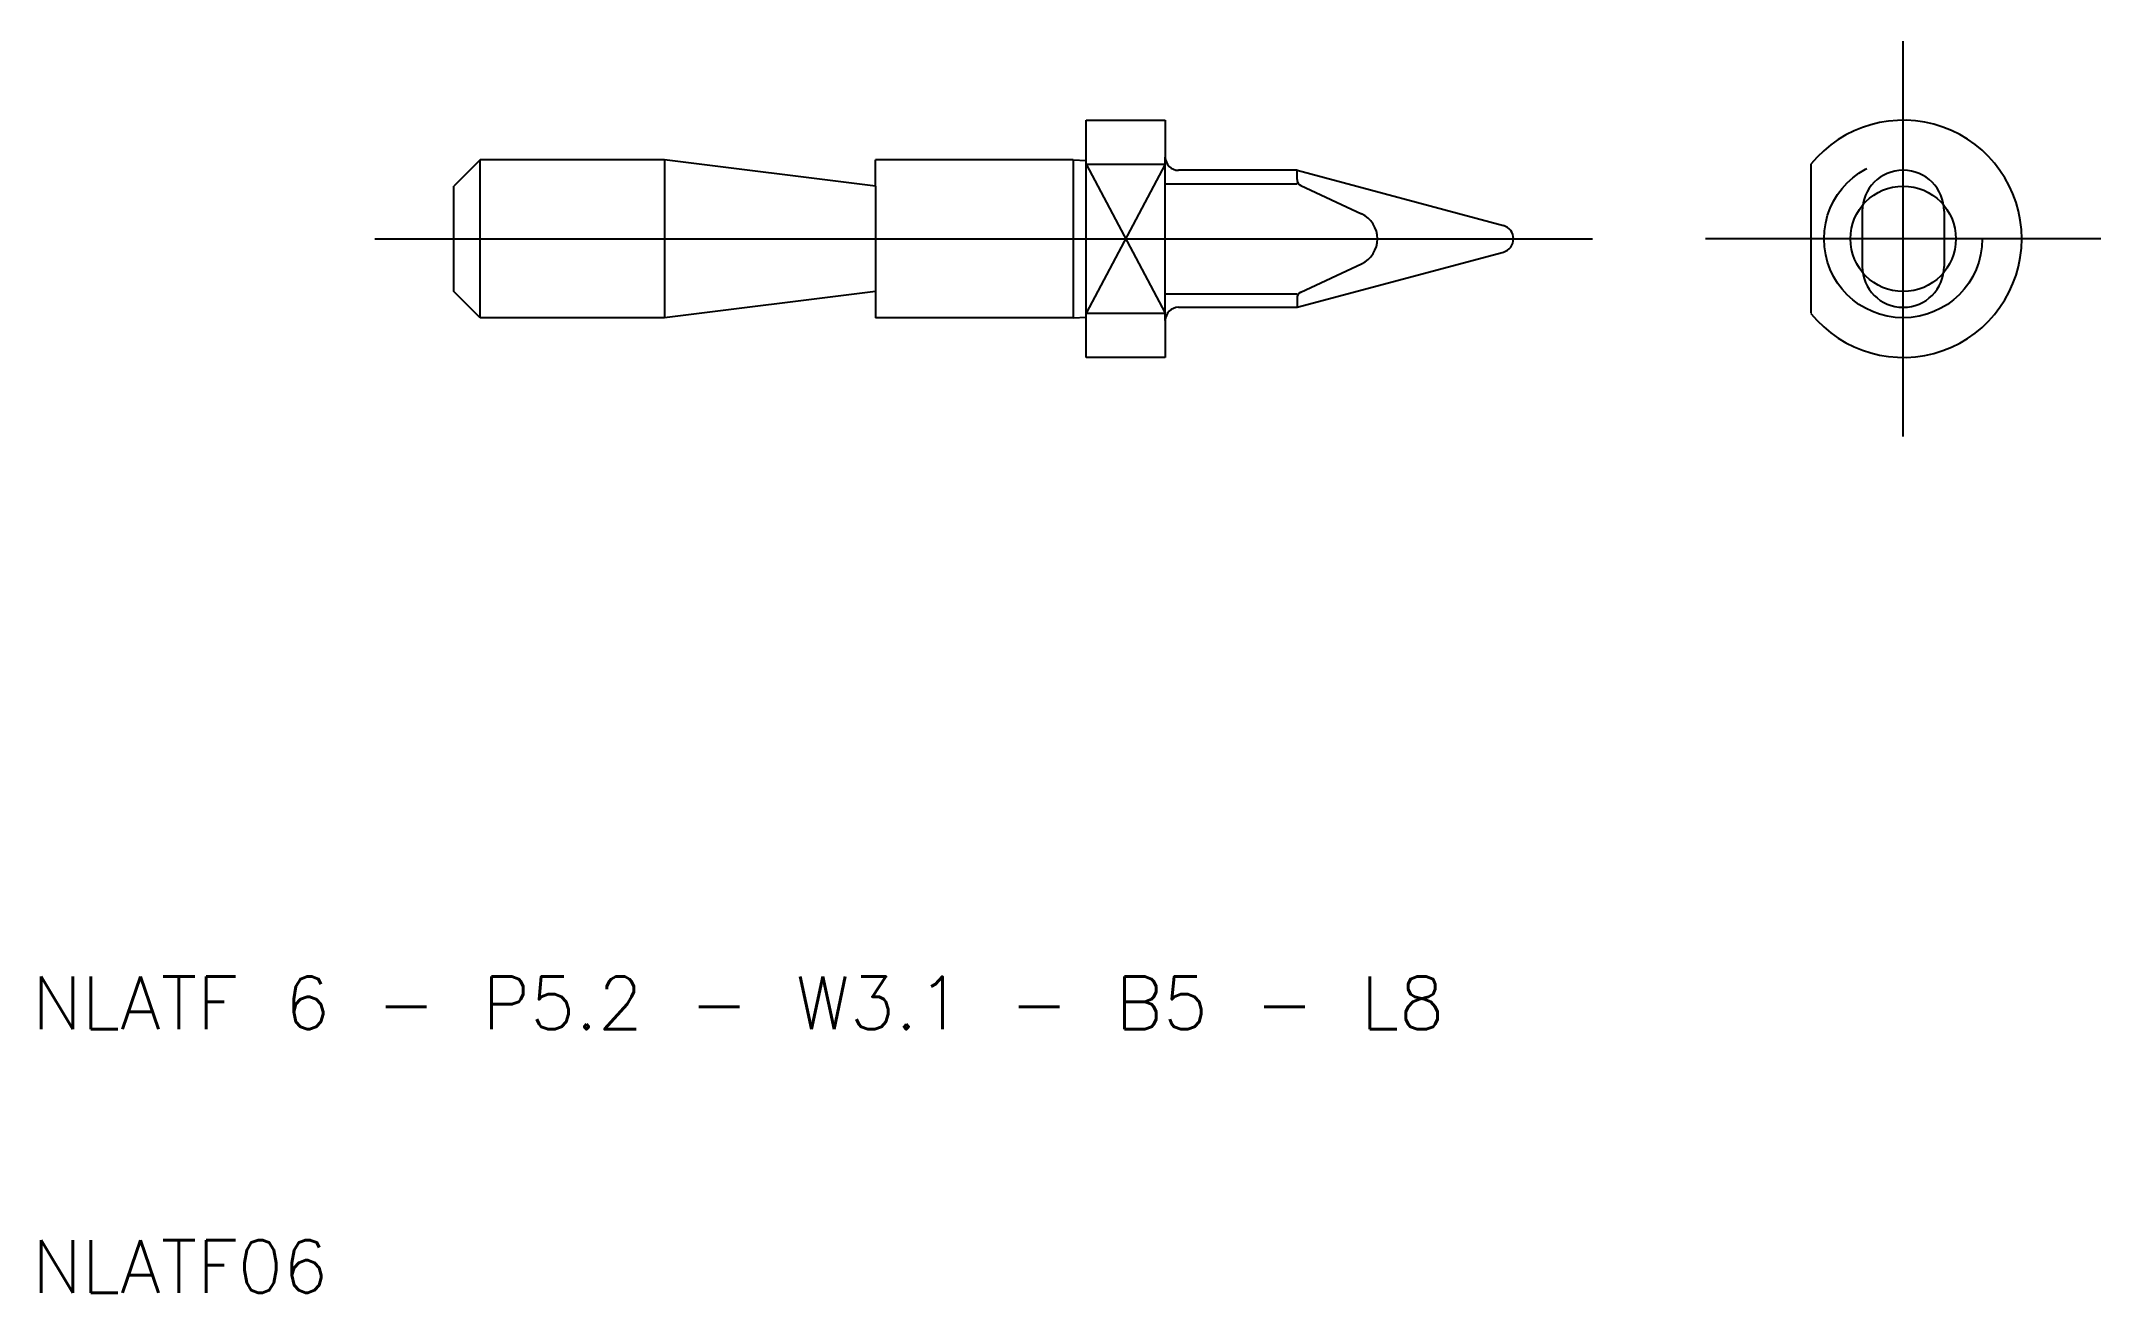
# Model space of a CAD drawing. Extents: x 10.3 to 88.5, y 10 to 57.5.
import ezdxf

# ---------------------------------------------------------------- set-up
doc = ezdxf.new("R2010")
doc.units = 0
doc.linetypes.add('CENTER', pattern=[50.8, 31.75, -6.35, 6.35, -6.35])
doc.linetypes.add('DASHED', pattern=[19.05, 12.7, -6.35])
doc.layers.get('0').update_dxf_attribs({"linetype": 'CONTINUOUS'})
doc.layers.add('CENTER', color=1, linetype='CENTER')
doc.styles.get("Standard").update_dxf_attribs({"font": 'txt.shx'})

msp = doc.modelspace()

# ---------------------------------------------------------------- linework, layer by layer
for p, q in [((50, 54.5), (53, 54.5)), ((50, 52.975), (50, 54.5)), ((53, 54.5), (53, 53.1)), ((27, 53), (26, 52)), ((34, 53), (27, 53)), ((27, 47), (27, 53)), ((42, 52), (34, 53)), ((34, 53), (34, 47)), ((49.5, 53), (42, 53)), ((42, 52), (42, 53)), ((49.5, 53), (50, 52.975)), ((49.5, 53), (49.5, 47)), ((50, 47.025), (50, 52.975)), ((50, 52.828), (53, 52.828)), ((53, 46.9), (53, 53.1)), ((58, 52.6), (53.5, 52.6)), ((58, 52.6), (65.829, 50.502)), ((58, 52.247), (58, 52.6)), ((77.5, 52.828), (77.5, 47.172)), ((26, 48), (26, 52)), ((42, 52), (42, 48)), ((53, 52.087), (58, 52.087)), ((58.144, 52.02), (60.448, 50.946)), ((79.45, 51.05), (79.45, 48.95)), ((82.55, 51.05), (82.55, 48.95)), ((58, 47.4), (65.829, 49.498)), ((58.144, 47.98), (60.448, 49.054)), ((27, 47), (26, 48)), ((42, 48), (34, 47)), ((42, 48), (42, 47)), ((53, 47.913), (58, 47.913)), ((58, 47.753), (58, 47.4)), ((34, 47), (27, 47)), ((49.5, 47), (42, 47)), ((49.5, 47), (50, 47.025)), ((50, 47.172), (53, 47.172)), ((50, 45.5), (50, 47.025)), ((53, 46.9), (53, 45.5)), ((53.5, 47.4), (58, 47.4)), ((53, 45.5), (50, 45.5))]:
    msp.add_line(p, q)
at = {"color": 3}
for p, q in [((53, 52.828), (50, 47.172)), ((50, 52.828), (53, 47.172))]:
    msp.add_line(p, q, dxfattribs=at)
at = {"color": 3, "linetype": 'DASHED'}
for radius in [3, 2]:
    msp.add_circle((81, 50), radius, dxfattribs=at)
for centre, radius, start, end in [((81, 50), 4.5, 218.94244, 141.05756), ((53.5, 53.1), 0.5, 180, 270), ((81, 51.05), 1.55, 0, 180), ((58.25, 52.247), 0.25, 180, 245), ((60.007, 50), 1.044, 295, 65), ((65.694, 50), 0.52, 285, 75), ((81, 48.95), 1.55, 180, 0), ((58.25, 47.753), 0.25, 115, 180), ((53.5, 46.9), 0.5, 90, 180)]:
    msp.add_arc(centre, radius, start, end)
at = {"layer": 'CENTER'}
for p, q in [((81, 42.5), (81, 57.5)), ((23, 50), (50, 50)), ((50, 50), (69.214, 50)), ((88.5, 50), (73.5, 50))]:
    msp.add_line(p, q, dxfattribs=at)

# ---------------------------------------------------------------- texts
for s, p in [('NLATF 6 - P5.2 - W3.1 - B5 - L8', (10, 20)), ('NLATF06', (10, 10))]:
    msp.add_text(s, height=2).set_placement(p)

doc.saveas('drawing.dxf')
